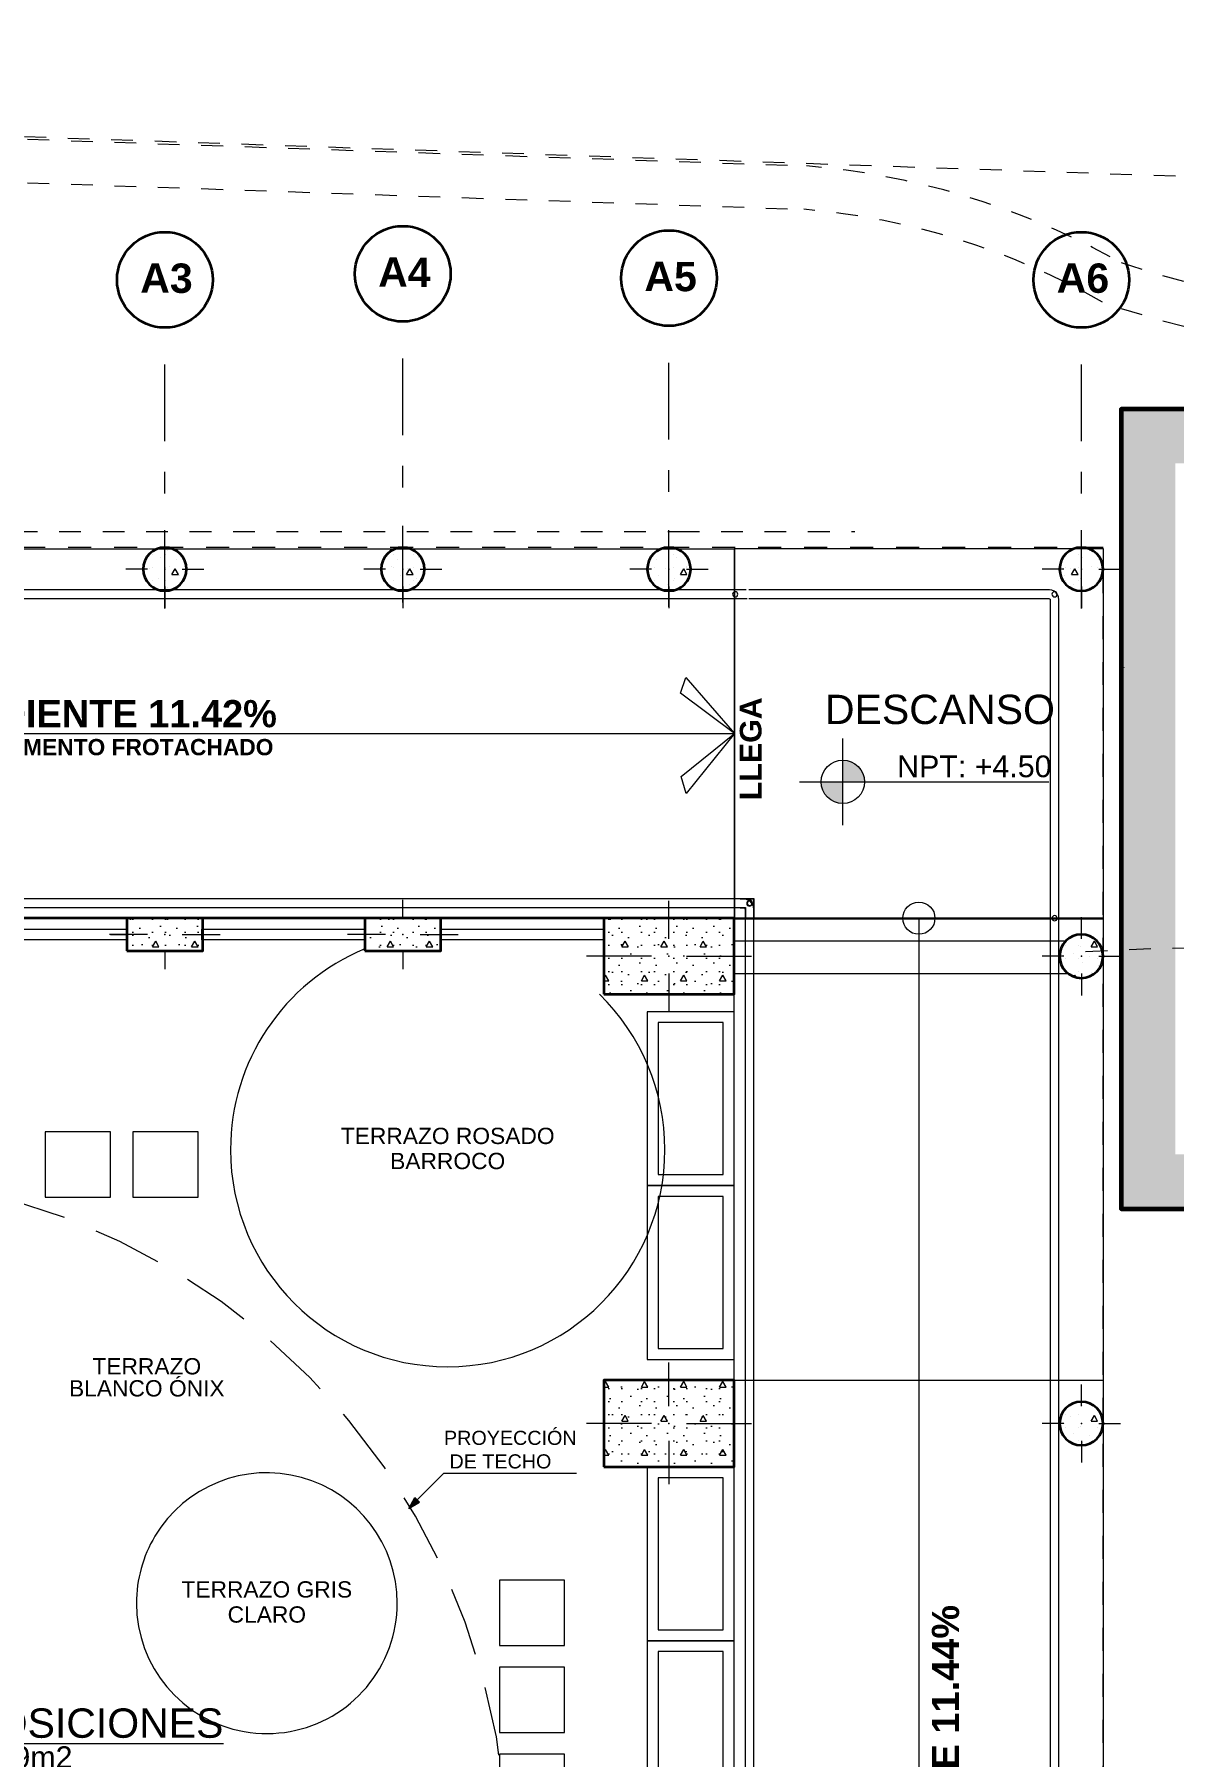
# Model space of a CAD drawing. Header units: metres. Extents: x 28 to 148, y 23 to 113.
# Drawn here: x 49.5 to 54.74, y 90.75 to 98.67 of the extents above; entities that cross this region are included whole.
import ezdxf

# ---------------------------------------------------------------- set-up
doc = ezdxf.new("R2010")
doc.units = ezdxf.units.M
doc.set_wipeout_variables(frame=1)
for name, pattern in [('Dashed', [0.211667, 0.105833, -0.105833]), ('DASHED2', [0.375, 0.25, -0.125]), ('Dot & Dashed', [0.670278, 0.352778, -0.176389, 0, -0.141111]), ('HIDDEN', [9.525, 6.35, -3.175]), ('Wipeout_Contour', [1, 0, -1])]:
    doc.linetypes.add(name, pattern=pattern)
for name, color, linetype, lineweight, true_color in [('01', 7, 'Continuous', 5, 0xcc6600), ('Annotation - Text_Pen_No__167', 7, 'Continuous', 13, 0x6a6a6a), ('Dimensioning - General_Pen_No__167', 7, 'Continuous', 13, 0x6a6a6a), ('Drawing & Figure_Pen_No__167', 7, 'Continuous', 13, 0x6a6a6a), ('Estructura – Carga_Pen_No__167', 7, 'Continuous', 13, 0x6a6a6a), ('Interior - Furniture _Pen_No__167', 7, 'Continuous', 13, 0x6a6a6a), ('Structural - Bearing_Pen_No__167', 7, 'Continuous', 13, 0x6a6a6a), ('Structural - Bearing_Pen_No__4', 7, 'Continuous', 20, 0x029e21), ('Structural - Bearing_Pen_No__87', 7, 'Continuous', 20, 0x6a6a6a)]:
    doc.layers.add(name, color=color, linetype=linetype, lineweight=lineweight, true_color=true_color)
for name, color, linetype, lineweight in [('Annotation - Label_Pen_No__1', 7, 'Continuous', 13), ('COLUMNAS 50', 32, 'Continuous', 70), ('cotas', 7, 'Continuous', 5), ('Drawing & Figure_Pen_No__11', 171, 'Continuous', 18), ('Drawing & Figure_Pen_No__122', 9, 'Continuous', 13), ('Drawing & Figure_Pen_No__7', 7, 'Continuous', 35), ('Equipamiento SR', 23, 'Continuous', 0), ('GRAFO 0 BLANCO', 7, 'Continuous', 0), ('Interior - Stair & Railing_Pen_No__122', 9, 'Continuous', 13), ('JARDINERA', 7, 'Continuous', 5), ('Muros el', 144, 'Continuous', 60), ('Proyeccciones', 1, 'DASHED2', 18), ('Structural - Bearing_Pen_No__122', 9, 'Continuous', 13), ('Structural - Bearing_Pen_No__21', 7, 'Continuous', 35)]:
    doc.layers.add(name, color=color, linetype=linetype, lineweight=lineweight)
doc.layers.add('Structural - Bearing', color=7, linetype='Continuous')
doc.styles.add('GENERATED_STYLE_1', font='arialbd.ttf')
doc.styles.add('GENERATED_STYLE_2', font='arial.ttf')
pattern_1 = [(0, (21.2387, 92.2913), (0, 0.3117692), [0.03, -0.15]), (0, (21.3287, 92.44717), (0, 0.3117692), [0.03, -0.15]), (60, (21.2387, 92.2913), (-0.27, 0.1558846), [0.03, -0.15]), (60, (21.4187, 92.2913), (-0.27, 0.1558846), [0.03, -0.15]), (120, (21.2687, 92.2913), (0.27, 0.1558846), [0.03, -0.15]), (120, (21.4487, 92.2913), (0.27, 0.1558846), [0.03, -0.15]), (0, (21.23869, 92.32129), (0, 0.06), [0, -0.06, 0, -0.09]), (45, (21.26869, 92.32129), (-0.04242641, 0.04242641), [0, -0.045, 0, -0.075])]

# ---------------------------------------------------------------- blocks, each defined once
blk = doc.blocks.new('A$C14d9fef0')
at = {"layer": 'Proyeccciones', "color": 165, "linetype": 'DASHED2', "lineweight": 9, "ltscale": 0.4, "true_color": 0x5e67af}
for points in [[(-6.4314, 4.9698), (-1.448, 4.7989, -0.104706), (-0.05, 4.3809, -0.104706)], [(-6.4314, 4.7697), (-1.4597, 4.5992, -0.109613), (-0.0854, 4.1716)], [(0, 4.3538, 0.173553), (2.671, 4.3957)], [(0, 4.1431, 0.169009), (2.736, 4.2065)]]:
    blk.add_lwpolyline(points, format="xyb", dxfattribs=at)
blk.add_lwpolyline([(0, 0), (6.9, 0), (6.9, 3.68), (0, 3.68)], close=True, dxfattribs=at)

msp = doc.modelspace()

# ---------------------------------------------------------------- hatches: boundary and pattern name
at = {"layer": 'Annotation - Label_Pen_No__1', "linetype": 'Continuous', "lineweight": 13}
msp.add_hatch(color=7, dxfattribs=at).paths.add_polyline_path([(51.218, 91.8892), (51.2682, 91.9181), (51.247, 91.9394)])
at = {"layer": 'Dimensioning - General_Pen_No__167', "linetype": 'Continuous', "lineweight": 13, "true_color": 0x6a6a6a}
for points in [[(53.216, 95.2334), (53.316, 95.2334), (53.3084, 95.2717), (53.2867, 95.3041), (53.2543, 95.3258), (53.216, 95.3334)], [(53.216, 95.2334), (53.116, 95.2334), (53.1236, 95.1951), (53.1453, 95.1627), (53.1777, 95.141), (53.216, 95.1334)]]:
    msp.add_hatch(color=251, dxfattribs=at).paths.add_polyline_path(points)
at = {"layer": 'GRAFO 0 BLANCO'}
h = msp.add_hatch(dxfattribs=at)
h.set_pattern_fill('AR-CONC', color=251, scale=0.03)
h.set_pattern_definition([(50, (-189.03864, 132.16015), (0.21517805, -0.01882564), [0.0225, -0.2475]), (355, (-189.03864, 132.16015), (-0.0416254, 0.22565764), [0.018, -0.198]), (100.451444, (-189.0207, 132.15858), (0.17355265, 0.206832), [0.01912206, -0.21034263]), (46.1842, (-189.03864, 132.22015), (0.3201724, -0.04965578), [0.03375, -0.37125]), (96.63564, (-189.01196, 132.216), (0.2803986, 0.29223558), [0.0286831, -0.31551413]), (351.18416, (-189.03864, 132.22015), (0.2803986, 0.29223558), [0.027, -0.297]), (21, (-189.00864, 132.20515), (0.17907212, -0.12078567), [0.0225, -0.2475]), (326, (-189.00864, 132.20515), (0.0729946, 0.21754501), [0.018, -0.198]), (71.451445, (-188.99372, 132.19509), (0.25206671, 0.09675935), [0.01912206, -0.21034263]), (37.5, (-189.03864, 132.16015), (0.003647957, 0.099868156), [0, -0.1956, 0, -0.201, 0, -0.19875]), (7.5, (-189.03864, 132.16015), (0.07892086, 0.118323514), [0, -0.1146, 0, -0.1911, 0, -0.07575]), (327.5, (-189.10554, 132.16015), (0.16014673, -0.006766462), [0, -0.075, 0, -0.234, 0, -0.3105]), (317.5, (-189.13554, 132.16015), (0.17495585, 0.030031495), [0, -0.0975, 0, -0.1554, 0, -0.2205])])
h.paths.add_polyline_path([(88.1954, 95.9878), (81.7911, 95.9976), (81.7911, 97.3788), (81.5478, 97.3788), (81.5478, 96.4969), (61.3964, 96.4969), (61.3965, 97.8289), (61.1465, 97.8289), (61.1465, 96.949), (54.4964, 96.949), (54.4964, 93.269), (61.3964, 93.2744), (61.1464, 93.519), (54.7464, 93.519), (54.7464, 96.699), (61.1464, 96.699), (61.1464, 96.0969), (61.1464, 93.519), (61.3964, 93.2744), (61.3964, 96.0959), (81.5454, 96.0949), (81.5478, 95.8478), (81.5477, 95.8477), (81.5468, 94.5977), (81.7968, 94.5977), (81.7976, 95.7473), (88.1954, 95.7378)])
h.paths.add_polyline_path([(81.7966, 94.5977), (81.5466, 94.5977), (81.5456, 93.5245), (81.7956, 93.5245)], flags=17)
h.paths.add_polyline_path([(82.8978, 93.5245), (81.8978, 93.5245), (81.8978, 93.2745), (82.8978, 93.2745)], flags=17)
h.paths.add_polyline_path([(84.8734, 93.5245), (83.1478, 93.5245), (83.1478, 93.2745), (84.8734, 93.2745)], flags=17)
h.paths.add_polyline_path([(88.4454, 94.5977), (88.1954, 94.5977), (88.1954, 93.5245), (85.1234, 93.5245), (85.1234, 93.3484), (88.4454, 93.3484)])
h.paths.add_polyline_path([(88.4454, 95.7374), (88.1954, 95.7374), (88.1954, 94.8477), (88.4454, 94.8477)])
h.paths.add_polyline_path([(88.4454, 93.3484), (85.1234, 93.3484), (85.1234, 93.2745), (88.4454, 93.2745)])

# ---------------------------------------------------------------- linework, layer by layer
at = {"layer": 'Annotation - Label_Pen_No__1', "color": 7, "linetype": 'Continuous', "lineweight": 13}
for p, q in [((51.2576, 91.9288), (51.3805, 92.0517)), ((51.3805, 92.0517), (51.9896, 92.0517)), ((51.218, 91.8892), (51.247, 91.9394)), ((51.247, 91.9394), (51.2682, 91.9181)), ((51.218, 91.8892), (51.2682, 91.9181))]:
    msp.add_line(p, q, dxfattribs=at)
at = {"layer": 'COLUMNAS 50', "linetype": 'Continuous'}
msp.add_line((54.5001, 95.7594), (54.5001, 95.7589), dxfattribs=at)
at = {"layer": 'cotas', "color": 251, "linetype": 'Continuous', "lineweight": 13, "true_color": 0x6a6a6a}
for points in [[(49.921, 94.5558), (50.271, 94.5558)], [(51.016, 94.5558), (51.366, 94.5558)]]:
    msp.add_lwpolyline(points, dxfattribs=at)
at = {"layer": 'Dimensioning - General_Pen_No__167', "color": 251, "linetype": 'Continuous', "lineweight": 13, "true_color": 0x6a6a6a}
for p, q in [((53.216, 95.0334), (53.216, 95.4334)), ((53.016, 95.2334), (54.1645, 95.2334))]:
    msp.add_line(p, q, dxfattribs=at)
msp.add_circle((53.216, 95.2334), 0.1, dxfattribs=at)
at = {"layer": 'Drawing & Figure_Pen_No__11', "color": 171, "linetype": 'Continuous', "lineweight": 18}
msp.add_lwpolyline([(52.116, 94.2558), (52.716, 94.2558), (52.716, 94.6058), (52.116, 94.6058)], close=True, dxfattribs=at)
at = {"layer": 'Drawing & Figure_Pen_No__122', "color": 9, "linetype": 'Dot & Dashed', "lineweight": 13}
for p, q in [((50.096, 96.0305), (50.096, 97.2837)), ((51.191, 96.0582), (51.191, 97.3114)), ((52.416, 96.0382), (52.416, 97.2914)), ((54.3136, 96.0305), (54.3136, 97.2837))]:
    msp.add_line(p, q, dxfattribs=at)
at = {"layer": 'Drawing & Figure_Pen_No__122', "color": 9, "linetype": 'Continuous', "lineweight": 13}
msp.add_circle((53.566, 94.6058), 0.0739, dxfattribs=at)
at = {"layer": 'Drawing & Figure_Pen_No__167', "color": 251, "linetype": 'Continuous', "lineweight": 13, "true_color": 0x6a6a6a}
for p, q in [((54.416, 94.6058), (52.716, 94.6058)), ((53.566, 94.6058), (53.566, 88.4808)), ((54.416, 88.4808), (54.416, 94.6058)), ((52.716, 92.4808), (54.416, 92.4808))]:
    msp.add_line(p, q, dxfattribs=at)
at = {"layer": 'Drawing & Figure_Pen_No__7', "color": 7, "linetype": 'Continuous', "lineweight": 35}
for centre in [(50.096, 97.5437), (51.191, 97.5714), (52.416, 97.5514), (54.3136, 97.5437)]:
    msp.add_circle(centre, 0.22, dxfattribs=at)
at = {"layer": 'Equipamiento SR'}
for points in [[(52.316, 93.3758), (52.716, 93.3758), (52.716, 94.1758), (52.316, 94.1758)], [(52.366, 93.4258), (52.666, 93.4258), (52.666, 94.1258), (52.366, 94.1258)], [(52.316, 92.5758), (52.716, 92.5758), (52.716, 93.3758), (52.316, 93.3758)], [(52.366, 92.6258), (52.666, 92.6258), (52.666, 93.3258), (52.366, 93.3258)], [(52.366, 91.3308), (52.666, 91.3308), (52.666, 92.0308), (52.366, 92.0308)], [(52.316, 90.4808), (52.716, 90.4808), (52.716, 91.2808), (52.316, 91.2808)], [(52.366, 90.5308), (52.666, 90.5308), (52.666, 91.2308), (52.366, 91.2308)]]:
    msp.add_lwpolyline(points, close=True, dxfattribs=at)
at = {"layer": 'Estructura – Carga_Pen_No__167', "color": 251, "linetype": 'Continuous', "lineweight": 13, "true_color": 0x6a6a6a}
for points in [[(49.5458, 93.6225), (49.5458, 93.3225), (49.8458, 93.3225), (49.8458, 93.6225)], [(49.8458, 93.6225), (49.5458, 93.6225), (49.5458, 93.3225), (49.8458, 93.3225)], [(49.9491, 93.3225), (50.2491, 93.3225), (50.2491, 93.6225), (49.9491, 93.6225)], [(50.2491, 93.6225), (49.9491, 93.6225), (49.9491, 93.3225), (50.2491, 93.3225)], [(51.9356, 91.2591), (51.9356, 91.5591), (51.6356, 91.5591), (51.6356, 91.2591)], [(51.6356, 91.5591), (51.6356, 91.2591), (51.9356, 91.2591), (51.9356, 91.5591)], [(51.9356, 90.8591), (51.9356, 91.1591), (51.6356, 91.1591), (51.6356, 90.8591)], [(51.9356, 91.1591), (51.6356, 91.1591), (51.6356, 90.8591), (51.9356, 90.8591)], [(51.6356, 90.7591), (51.6356, 90.4591), (51.9356, 90.4591), (51.9356, 90.7591)], [(51.6356, 90.7591), (51.6356, 90.4591), (51.9356, 90.4591), (51.9356, 90.7591)]]:
    msp.add_lwpolyline(points, close=True, dxfattribs=at)
msp.add_lwpolyline([(49.9652, 91.4539, 0.839552), (51.1293, 91.2493, 0.087221), (51.1652, 91.4539, 0.761188), (50.0503, 91.762, 0.135597)], format="xyb", close=True, dxfattribs=at)
at = {"layer": 'Interior - Furniture _Pen_No__167', "color": 251, "linetype": 'Continuous', "lineweight": 13, "true_color": 0x6a6a6a}
for p, q in [((48.4332, 96.3058), (52.7181, 96.3058)), ((52.7181, 96.3058), (52.7181, 94.6058)), ((48.4332, 95.4558), (52.7181, 95.4558))]:
    msp.add_line(p, q, dxfattribs=at)
at = {"layer": 'Interior - Stair & Railing_Pen_No__122', "color": 9, "linetype": 'Continuous', "lineweight": 13}
for p, q in [((52.7084, 96.1165), (48.5806, 96.1165)), ((52.7084, 96.1165), (48.5806, 96.1165)), ((52.7084, 96.1165), (48.5806, 96.1165)), ((52.7057, 96.1165), (48.5806, 96.1165)), ((48.5806, 96.0765), (52.7084, 96.0765)), ((48.5806, 96.0765), (52.7084, 96.0765)), ((48.5806, 96.0765), (52.7084, 96.0765)), ((48.5806, 96.0765), (52.7057, 96.0765)), ((52.7681, 96.1165), (48.5808, 96.1165)), ((52.7681, 96.1165), (48.5808, 96.1165)), ((52.7681, 96.1165), (48.5808, 96.1165)), ((48.5808, 96.0765), (52.7751, 96.0765)), ((48.5808, 96.0765), (52.7751, 96.0765)), ((48.5808, 96.0765), (52.7751, 96.0765)), ((48.5808, 96.0765), (52.746, 96.0765)), ((52.7188, 96.1165), (52.7057, 96.1165)), ((52.7057, 96.0765), (52.7188, 96.0765)), ((52.7209, 96.1165), (52.7084, 96.1165)), ((52.7209, 96.1165), (52.7084, 96.1165)), ((52.7209, 96.1165), (52.7084, 96.1165)), ((52.7084, 96.0765), (52.7209, 96.0765)), ((52.7084, 96.0765), (52.7209, 96.0765)), ((52.7084, 96.0765), (52.7209, 96.0765)), ((52.723, 96.1165), (52.7188, 96.1165)), ((52.7188, 96.0765), (52.723, 96.0765)), ((52.7459, 96.1165), (52.7209, 96.1165)), ((52.7459, 96.1165), (52.7209, 96.1165)), ((52.7459, 96.1165), (52.7209, 96.1165)), ((52.7209, 96.0765), (52.7459, 96.0765)), ((52.7209, 96.0765), (52.7459, 96.0765)), ((52.7209, 96.0765), (52.7459, 96.0765)), ((52.7448, 96.1165), (52.723, 96.1165)), ((52.723, 96.0765), (52.7448, 96.0765)), ((52.7709, 96.1165), (52.7448, 96.1165)), ((52.7448, 96.0765), (52.7709, 96.0765)), ((52.7709, 96.1165), (52.7459, 96.1165)), ((52.7709, 96.1165), (52.7459, 96.1165)), ((52.7709, 96.1165), (52.7459, 96.1165)), ((52.7459, 96.0765), (52.7709, 96.0765)), ((52.7459, 96.0765), (52.7709, 96.0765)), ((52.7459, 96.0765), (52.7709, 96.0765)), ((52.7613, 96.1165), (52.746, 96.1165)), ((52.746, 96.0765), (52.7626, 96.0765)), ((54.1494, 96.1165), (52.7834, 96.1165)), ((54.1494, 96.1165), (52.7834, 96.1165)), ((54.1494, 96.1165), (52.7834, 96.1165)), ((52.7834, 96.0765), (54.1494, 96.0765)), ((52.7834, 96.0765), (54.1494, 96.0765)), ((52.7834, 96.0765), (54.1494, 96.0765)), ((54.1494, 96.1165), (52.7839, 96.1165)), ((52.7839, 96.0765), (54.1494, 96.0765)), ((54.1655, 96.1165), (54.1494, 96.1165)), ((54.1655, 96.1165), (54.1494, 96.1165)), ((54.1655, 96.1165), (54.1494, 96.1165)), ((54.1655, 96.1165), (54.1494, 96.1165)), ((54.1494, 96.0765), (54.1641, 96.0765)), ((54.1494, 96.0765), (54.1641, 96.0765)), ((54.1494, 96.0765), (54.1641, 96.0765)), ((54.1494, 96.0765), (54.1641, 96.0765)), ((54.1641, 96.0765), (54.1667, 96.0761)), ((54.1641, 96.0765), (54.1667, 96.0761)), ((54.1641, 96.0765), (54.1667, 96.0761)), ((54.1641, 96.0765), (54.1667, 96.0761)), ((54.1668, 96.1165), (54.1655, 96.1165)), ((54.1668, 96.1165), (54.1655, 96.1165)), ((54.1668, 96.1165), (54.1655, 96.1165)), ((54.1668, 96.1165), (54.1655, 96.1165)), ((54.1667, 96.0761), (54.1679, 96.0757)), ((54.1667, 96.0761), (54.1679, 96.0757)), ((54.1667, 96.0761), (54.1679, 96.0757)), ((54.1667, 96.0761), (54.1679, 96.0757)), ((54.1771, 96.1151), (54.1668, 96.1165)), ((54.1771, 96.1151), (54.1668, 96.1165)), ((54.1771, 96.1151), (54.1668, 96.1165)), ((54.1771, 96.1151), (54.1668, 96.1165)), ((54.1679, 96.0757), (54.1689, 96.0749)), ((54.1679, 96.0757), (54.1689, 96.0749)), ((54.1679, 96.0757), (54.1689, 96.0749)), ((54.1679, 96.0757), (54.1689, 96.0749)), ((54.1689, 96.0749), (54.1696, 96.0739)), ((54.1689, 96.0749), (54.1696, 96.0739)), ((54.1689, 96.0749), (54.1696, 96.0739)), ((54.1689, 96.0749), (54.1696, 96.0739)), ((54.1696, 96.0739), (54.1701, 96.0727)), ((54.1696, 96.0739), (54.1701, 96.0727)), ((54.1696, 96.0739), (54.1701, 96.0727)), ((54.1696, 96.0739), (54.1701, 96.0727)), ((54.1701, 96.0727), (54.1704, 96.0706)), ((54.1701, 96.0727), (54.1704, 96.0706)), ((54.1701, 96.0727), (54.1704, 96.0706)), ((54.1701, 96.0727), (54.1704, 96.0706)), ((54.1704, 96.0706), (54.1705, 96.0702)), ((54.1704, 96.0706), (54.1705, 96.0702)), ((54.1704, 96.0706), (54.1705, 96.0702)), ((54.1704, 96.0706), (54.1705, 96.0702)), ((54.1705, 96.0702), (54.1705, 96.0465)), ((54.1705, 96.0702), (54.1705, 96.0465)), ((54.1705, 96.0702), (54.1705, 96.0465)), ((54.1705, 96.0702), (54.1705, 96.0465)), ((54.188, 96.1106), (54.1771, 96.1151)), ((54.188, 96.1106), (54.1771, 96.1151)), ((54.188, 96.1106), (54.1771, 96.1151)), ((54.188, 96.1106), (54.1771, 96.1151)), ((54.1974, 96.1034), (54.188, 96.1106)), ((54.1974, 96.1034), (54.188, 96.1106)), ((54.1974, 96.1034), (54.188, 96.1106)), ((54.1974, 96.1034), (54.188, 96.1106)), ((54.2046, 96.0941), (54.1974, 96.1034)), ((54.2046, 96.0941), (54.1974, 96.1034)), ((54.2046, 96.0941), (54.1974, 96.1034)), ((54.2046, 96.0941), (54.1974, 96.1034)), ((54.2079, 96.0861), (54.2046, 96.0941)), ((54.2079, 96.0861), (54.2046, 96.0941)), ((54.2079, 96.0861), (54.2046, 96.0941)), ((54.2079, 96.0861), (54.2046, 96.0941)), ((54.2091, 96.0832), (54.2079, 96.0861)), ((54.2091, 96.0832), (54.2079, 96.0861)), ((54.2091, 96.0832), (54.2079, 96.0861)), ((54.2091, 96.0832), (54.2079, 96.0861)), ((54.2105, 96.0728), (54.2091, 96.0832)), ((54.2105, 96.0728), (54.2091, 96.0832)), ((54.2105, 96.0728), (54.2091, 96.0832)), ((54.2105, 96.0728), (54.2091, 96.0832)), ((54.2105, 96.0465), (54.2105, 96.0728)), ((54.2105, 96.0465), (54.2105, 96.0728)), ((54.2105, 96.0465), (54.2105, 96.0728)), ((54.2105, 96.0465), (54.2105, 96.0728)), ((54.1705, 96.0465), (54.1705, 96.0304)), ((54.1705, 96.0465), (54.1705, 96.0304)), ((54.1705, 96.0465), (54.1705, 96.0304)), ((54.1705, 96.0465), (54.1705, 96.0304)), ((54.1705, 96.0304), (54.1705, 94.6201)), ((54.1705, 96.0304), (54.1705, 94.6201)), ((54.1705, 96.0304), (54.1705, 94.6201)), ((54.1705, 96.0304), (54.1705, 94.6201)), ((54.2105, 96.0304), (54.2105, 96.0465)), ((54.2105, 96.0304), (54.2105, 96.0465)), ((54.2105, 96.0304), (54.2105, 96.0465)), ((54.2105, 96.0304), (54.2105, 96.0465)), ((54.2105, 94.6201), (54.2105, 96.0304)), ((54.2105, 94.6201), (54.2105, 96.0304)), ((54.2105, 94.6201), (54.2105, 96.0304)), ((54.2105, 94.6201), (54.2105, 96.0304)), ((52.7725, 94.6936), (48.5806, 94.6964)), ((52.7725, 94.6936), (48.5806, 94.6964)), ((52.7725, 94.6936), (48.5806, 94.6964)), ((52.7429, 94.6937), (48.5806, 94.6964)), ((48.5806, 94.6564), (52.766, 94.6536)), ((48.5806, 94.6564), (52.766, 94.6536)), ((48.5806, 94.6564), (52.766, 94.6536)), ((48.5806, 94.6564), (52.7429, 94.6537)), ((52.7747, 94.6958), (48.5835, 94.6958)), ((52.7747, 94.6958), (48.5835, 94.6958)), ((52.7747, 94.6958), (48.5835, 94.6958)), ((52.7452, 94.6958), (48.5835, 94.6958)), ((48.5835, 94.6558), (52.7681, 94.6558)), ((48.5835, 94.6558), (52.7681, 94.6558)), ((48.5835, 94.6558), (52.7681, 94.6558)), ((48.5835, 94.6558), (52.7452, 94.6558)), ((52.7601, 94.6936), (52.7429, 94.6937)), ((52.7429, 94.6537), (52.7588, 94.6536)), ((52.7623, 94.6958), (52.7452, 94.6958)), ((52.7452, 94.6558), (52.761, 94.6558)), ((52.7588, 94.6536), (52.7616, 94.6533)), ((52.7614, 94.6936), (52.7601, 94.6936)), ((52.761, 94.6558), (52.7638, 94.6554)), ((52.772, 94.6922), (52.7614, 94.6936)), ((52.7616, 94.6533), (52.763, 94.6527)), ((52.7636, 94.6958), (52.7623, 94.6958)), ((52.763, 94.6527), (52.7642, 94.6518)), ((52.7742, 94.6944), (52.7636, 94.6958)), ((52.7638, 94.6554), (52.7651, 94.6548)), ((52.7642, 94.6518), (52.7647, 94.6511)), ((52.7647, 94.6511), (52.7651, 94.6506)), ((52.7651, 94.6548), (52.7663, 94.6539)), ((52.7651, 94.6506), (52.7657, 94.6493)), ((52.7657, 94.6493), (52.766, 94.6467)), ((52.766, 94.6536), (52.766, 94.6466)), ((52.766, 94.6536), (52.766, 94.6466)), ((52.766, 94.6536), (52.766, 94.6466)), ((52.766, 94.6467), (52.766, 94.6276)), ((52.766, 94.6466), (52.766, 94.6276)), ((52.766, 94.6466), (52.766, 94.6276)), ((52.766, 94.6466), (52.766, 94.6276)), ((52.766, 94.6276), (52.766, 94.6196)), ((52.766, 94.6276), (52.766, 94.6196)), ((52.766, 94.6276), (52.766, 94.6196)), ((52.766, 94.6276), (52.766, 94.6196)), ((52.7663, 94.6539), (52.7667, 94.6534)), ((52.7667, 94.6534), (52.7672, 94.6528)), ((52.7672, 94.6528), (52.7678, 94.6515)), ((52.7678, 94.6515), (52.7681, 94.6489)), ((52.7681, 94.6558), (52.7681, 94.6489)), ((52.7681, 94.6558), (52.7681, 94.6489)), ((52.7681, 94.6558), (52.7681, 94.6489)), ((52.7681, 94.6489), (52.7681, 94.6294)), ((52.7681, 94.6489), (52.7681, 94.6294)), ((52.7681, 94.6489), (52.7681, 94.6294)), ((52.7681, 94.6489), (52.7681, 94.6294)), ((52.7681, 94.6294), (52.7681, 94.6221)), ((52.7681, 94.6294), (52.7681, 94.6221)), ((52.7681, 94.6294), (52.7681, 94.6221)), ((52.7681, 94.6294), (52.7681, 94.6221)), ((52.783, 94.6877), (52.772, 94.6922)), ((52.786, 94.6936), (52.7725, 94.6936)), ((52.786, 94.6936), (52.7725, 94.6936)), ((52.786, 94.6936), (52.7725, 94.6936)), ((52.7852, 94.6898), (52.7742, 94.6944)), ((52.7881, 94.6958), (52.7747, 94.6958)), ((52.7881, 94.6958), (52.7747, 94.6958)), ((52.7881, 94.6958), (52.7747, 94.6958)), ((52.7926, 94.6805), (52.783, 94.6877)), ((52.7947, 94.6826), (52.7852, 94.6898)), ((52.806, 94.6936), (52.786, 94.6936)), ((52.806, 94.6936), (52.786, 94.6936)), ((52.806, 94.6936), (52.786, 94.6936)), ((52.8081, 94.6958), (52.7881, 94.6958)), ((52.8081, 94.6958), (52.7881, 94.6958)), ((52.8081, 94.6958), (52.7881, 94.6958)), ((52.7999, 94.671), (52.7926, 94.6805)), ((52.802, 94.6732), (52.7947, 94.6826)), ((52.8046, 94.66), (52.7999, 94.671)), ((52.8067, 94.6621), (52.802, 94.6732)), ((52.805, 94.6566), (52.8046, 94.66)), ((52.806, 94.6494), (52.805, 94.6566)), ((52.806, 94.6466), (52.806, 94.6936)), ((52.806, 94.6466), (52.806, 94.6936)), ((52.806, 94.6466), (52.806, 94.6936)), ((52.806, 94.6276), (52.806, 94.6494)), ((52.806, 94.6276), (52.806, 94.6466)), ((52.806, 94.6276), (52.806, 94.6466)), ((52.806, 94.6276), (52.806, 94.6466)), ((52.806, 94.6196), (52.806, 94.6276)), ((52.806, 94.6196), (52.806, 94.6276)), ((52.806, 94.6196), (52.806, 94.6276)), ((52.806, 94.6196), (52.806, 94.6276)), ((52.8071, 94.6589), (52.8067, 94.6621)), ((52.8081, 94.6516), (52.8071, 94.6589)), ((52.8081, 94.6489), (52.8081, 94.6958)), ((52.8081, 94.6489), (52.8081, 94.6958)), ((52.8081, 94.6489), (52.8081, 94.6958)), ((52.8081, 94.6294), (52.8081, 94.6516)), ((52.8081, 94.6294), (52.8081, 94.6489)), ((52.8081, 94.6294), (52.8081, 94.6489)), ((52.8081, 94.6294), (52.8081, 94.6489)), ((52.8081, 94.6221), (52.8081, 94.6294)), ((52.8081, 94.6221), (52.8081, 94.6294)), ((52.8081, 94.6221), (52.8081, 94.6294)), ((52.8081, 94.6221), (52.8081, 94.6294)), ((52.766, 94.6196), (52.766, 94.6061)), ((52.766, 94.6196), (52.766, 94.6061)), ((52.766, 94.6196), (52.766, 94.6061)), ((52.766, 94.6196), (52.766, 94.6024)), ((52.766, 94.6061), (52.766, 88.4808)), ((52.766, 94.6061), (52.766, 88.4808)), ((52.766, 94.6061), (52.766, 88.4808)), ((52.766, 94.6024), (52.766, 88.4808)), ((52.7681, 94.6221), (52.7681, 94.6087)), ((52.7681, 94.6221), (52.7681, 94.6087)), ((52.7681, 94.6221), (52.7681, 94.6087)), ((52.7681, 94.6221), (52.7681, 94.6051)), ((52.806, 94.6061), (52.806, 94.6196)), ((52.806, 94.6061), (52.806, 94.6196)), ((52.806, 94.6061), (52.806, 94.6196)), ((52.806, 94.6024), (52.806, 94.6196)), ((52.806, 88.4808), (52.806, 94.6061)), ((52.806, 88.4808), (52.806, 94.6061)), ((52.806, 88.4808), (52.806, 94.6061)), ((52.806, 88.4808), (52.806, 94.6024)), ((52.8081, 94.6087), (52.8081, 94.6221)), ((52.8081, 94.6087), (52.8081, 94.6221)), ((52.8081, 94.6087), (52.8081, 94.6221)), ((52.8081, 94.605), (52.8081, 94.6221)), ((54.1705, 94.6201), (54.1705, 94.6072)), ((54.1705, 94.6201), (54.1705, 94.6072)), ((54.1705, 94.6201), (54.1705, 94.6072)), ((54.1705, 94.6201), (54.1705, 94.6072)), ((54.1705, 94.6072), (54.1705, 94.6043)), ((54.1705, 94.6072), (54.1705, 94.6043)), ((54.1705, 94.6072), (54.1705, 94.6043)), ((54.1705, 94.6072), (54.1705, 94.6043)), ((54.1705, 94.6043), (54.1705, 94.5815)), ((54.1705, 94.6043), (54.1705, 94.5815)), ((54.1705, 94.6043), (54.1705, 94.5815)), ((54.1705, 94.6043), (54.1705, 94.5815)), ((54.1705, 94.5815), (54.1705, 94.5558)), ((54.1705, 94.5815), (54.1705, 94.5558)), ((54.1705, 94.5815), (54.1705, 94.5558)), ((54.1705, 94.5815), (54.1705, 94.5558)), ((54.1705, 94.5558), (54.1705, 94.5429)), ((54.1705, 94.5558), (54.1705, 94.5429)), ((54.1705, 94.5558), (54.1705, 94.5429)), ((54.1705, 94.5558), (54.1705, 94.5429)), ((54.2105, 94.6072), (54.2105, 94.6201)), ((54.2105, 94.6072), (54.2105, 94.6201)), ((54.2105, 94.6072), (54.2105, 94.6201)), ((54.2105, 94.6072), (54.2105, 94.6201)), ((54.2105, 94.6043), (54.2105, 94.6072)), ((54.2105, 94.6043), (54.2105, 94.6072)), ((54.2105, 94.6043), (54.2105, 94.6072)), ((54.2105, 94.6043), (54.2105, 94.6072)), ((54.2105, 94.5815), (54.2105, 94.6043)), ((54.2105, 94.5815), (54.2105, 94.6043)), ((54.2105, 94.5815), (54.2105, 94.6043)), ((54.2105, 94.5815), (54.2105, 94.6043)), ((54.2105, 94.5558), (54.2105, 94.5815)), ((54.2105, 94.5558), (54.2105, 94.5815)), ((54.2105, 94.5558), (54.2105, 94.5815)), ((54.2105, 94.5558), (54.2105, 94.5815)), ((54.2105, 94.5429), (54.2105, 94.5558)), ((54.2105, 94.5429), (54.2105, 94.5558)), ((54.2105, 94.5429), (54.2105, 94.5558)), ((54.2105, 94.5429), (54.2105, 94.5558)), ((54.1705, 94.5429), (54.1705, 88.4933)), ((54.1705, 94.5429), (54.1705, 88.4933)), ((54.1705, 94.5429), (54.1705, 88.4933)), ((54.1705, 94.5429), (54.1705, 88.495)), ((54.2105, 88.4933), (54.2105, 94.5429)), ((54.2105, 88.4933), (54.2105, 94.5429)), ((54.2105, 88.4933), (54.2105, 94.5429)), ((54.2105, 88.495), (54.2105, 94.5429))]:
    msp.add_line(p, q, dxfattribs=at)
for centre, start, end in [((52.7209, 96.0965), 90, 270), ((52.7209, 96.0965), 270, 90), ((54.1905, 96.0965), 90, 270), ((54.1905, 96.0965), 270, 90), ((52.786, 94.6736), 89.96274, 269.96274), ((52.7881, 94.6758), 90, 270), ((52.786, 94.6736), 269.96274, 89.96274), ((52.7881, 94.6758), 270, 90), ((54.1905, 94.6058), 0, 180), ((54.1905, 94.6058), 180, 0)]:
    msp.add_arc(centre, 0.012, start, end, dxfattribs=at)
at = {"layer": 'Muros el', "ltscale": 0.05}
msp.add_lwpolyline([(61.1465, 96.949), (54.4964, 96.949), (54.4964, 93.269), (61.3964, 93.269), (61.3964, 96.949)], dxfattribs=at)
at = {"layer": 'Proyeccciones', "linetype": 'DASHED2', "lineweight": 9, "ltscale": 0.4}
for p, q in [((54.7465, 98.0203), (35.6786, 98.673)), ((48.41, 96.3857), (52.4557, 96.3857)), ((52.4557, 96.3857), (53.2705, 96.3857))]:
    msp.add_line(p, q, dxfattribs=at)
msp.add_arc((54.9985, 82.7076), 11.763, 68.39958, 93.31566, dxfattribs=at)
at = {"layer": 'Structural - Bearing_Pen_No__122', "color": 9, "linetype": 'Continuous', "lineweight": 13}
for p, q in [((50.108, 96.2988), (50.108, 96.2988)), ((52.4097, 96.3094), (52.4097, 96.3094)), ((54.3507, 96.2988), (54.3507, 96.2988)), ((50.0232, 96.2139), (50.0232, 96.2139)), ((50.0387, 96.2813), (50.0387, 96.2813)), ((50.0387, 96.2213), (50.0387, 96.2213)), ((50.0762, 96.2669), (50.0762, 96.2669)), ((50.0987, 96.2813), (50.0987, 96.2813)), ((50.0987, 96.2213), (50.0987, 96.2213)), ((50.1186, 96.2245), (50.1186, 96.2245)), ((50.1287, 96.1884), (50.1437, 96.2144)), ((50.1587, 96.1884), (50.1437, 96.2144)), ((50.1505, 96.2563), (50.1505, 96.2563)), ((50.1887, 96.2213), (50.1887, 96.2213)), ((50.1929, 96.2139), (50.1929, 96.2139)), ((51.1369, 96.2245), (51.1369, 96.2245)), ((51.1487, 96.2813), (51.1487, 96.2813)), ((51.1487, 96.2213), (51.1487, 96.2213)), ((51.1687, 96.2563), (51.1687, 96.2563)), ((51.2087, 96.1884), (51.2237, 96.2144)), ((51.2111, 96.2139), (51.2111, 96.2139)), ((51.2387, 96.1884), (51.2237, 96.2144)), ((51.2387, 96.2813), (51.2387, 96.2813)), ((51.2387, 96.2213), (51.2387, 96.2213)), ((51.2642, 96.2669), (51.2642, 96.2669)), ((52.3248, 96.2245), (52.3248, 96.2245)), ((52.3487, 96.2813), (52.3487, 96.2813)), ((52.3487, 96.2213), (52.3487, 96.2213)), ((52.3566, 96.2563), (52.3566, 96.2563)), ((52.3991, 96.2139), (52.3991, 96.2139)), ((52.4387, 96.2813), (52.4387, 96.2813)), ((52.4387, 96.2213), (52.4387, 96.2213)), ((52.4521, 96.2669), (52.4521, 96.2669)), ((52.4687, 96.1884), (52.4837, 96.2144)), ((52.4987, 96.1884), (52.4837, 96.2144)), ((52.4945, 96.2245), (52.4945, 96.2245)), ((52.4987, 96.2213), (52.4987, 96.2213)), ((54.2387, 96.2213), (54.2387, 96.2213)), ((54.2658, 96.2139), (54.2658, 96.2139)), ((54.2687, 96.1884), (54.2837, 96.2144)), ((54.2987, 96.1884), (54.2837, 96.2144)), ((54.2987, 96.2813), (54.2987, 96.2813)), ((54.2987, 96.2213), (54.2987, 96.2213)), ((54.3189, 96.2669), (54.3189, 96.2669)), ((54.3613, 96.2245), (54.3613, 96.2245)), ((54.3887, 96.2213), (54.3887, 96.2213)), ((54.3931, 96.2563), (54.3931, 96.2563)), ((50.0338, 96.1397), (50.0338, 96.1397)), ((50.0387, 96.1613), (50.0387, 96.1613)), ((50.0656, 96.1715), (50.0656, 96.1715)), ((50.0987, 96.1613), (50.0987, 96.1613)), ((50.1287, 96.1884), (50.1587, 96.1884)), ((50.1611, 96.1821), (50.1611, 96.1821)), ((51.1487, 96.1613), (51.1487, 96.1613)), ((51.1793, 96.1821), (51.1793, 96.1821)), ((51.2087, 96.1884), (51.2387, 96.1884)), ((51.2217, 96.1397), (51.2217, 96.1397)), ((51.2387, 96.1613), (51.2387, 96.1613)), ((51.2536, 96.1715), (51.2536, 96.1715)), ((52.3487, 96.1613), (52.3487, 96.1613)), ((52.3672, 96.1821), (52.3672, 96.1821)), ((52.4097, 96.1397), (52.4097, 96.1397)), ((52.4387, 96.1613), (52.4387, 96.1613)), ((52.4415, 96.1715), (52.4415, 96.1715)), ((52.4687, 96.1884), (52.4987, 96.1884)), ((52.4987, 96.1613), (52.4987, 96.1613)), ((54.234, 96.1821), (54.234, 96.1821)), ((54.2387, 96.1613), (54.2387, 96.1613)), ((54.2687, 96.1884), (54.2987, 96.1884)), ((54.2764, 96.1397), (54.2764, 96.1397)), ((54.2987, 96.1613), (54.2987, 96.1613)), ((54.3083, 96.1715), (54.3083, 96.1715)), ((54.3887, 96.1613), (54.3887, 96.1613)), ((54.4037, 96.1821), (54.4037, 96.1821)), ((50.108, 96.1291), (50.108, 96.1291)), ((54.3507, 96.1291), (54.3507, 96.1291)), ((54.234, 94.485), (54.234, 94.485)), ((54.2387, 94.4813), (54.2387, 94.4813)), ((54.2658, 94.5169), (54.2658, 94.5169)), ((54.2987, 94.4813), (54.2987, 94.4813)), ((54.3083, 94.4744), (54.3083, 94.4744)), ((54.3587, 94.4737), (54.3737, 94.4997)), ((54.3587, 94.4737), (54.3887, 94.4737)), ((54.3887, 94.4737), (54.3737, 94.4997)), ((54.3887, 94.4813), (54.3887, 94.4813)), ((54.2234, 94.3896), (54.2234, 94.3896)), ((54.2387, 94.4213), (54.2387, 94.4213)), ((54.2764, 94.4426), (54.2764, 94.4426)), ((54.2987, 94.4213), (54.2987, 94.4213)), ((54.3189, 94.4002), (54.3189, 94.4002)), ((54.3507, 94.432), (54.3507, 94.432)), ((54.3887, 94.4213), (54.3887, 94.4213)), ((54.3931, 94.3896), (54.3931, 94.3896)), ((54.2658, 94.3471), (54.2658, 94.3471)), ((54.2796, 94.3367), (54.2837, 94.3438)), ((54.2895, 94.3337), (54.2837, 94.3438)), ((54.2987, 94.3613), (54.2987, 94.3613)), ((54.3613, 94.3578), (54.3613, 94.3578)), ((54.3189, 92.3637), (54.3189, 92.3637)), ((54.234, 92.2789), (54.234, 92.2789)), ((54.2387, 92.3213), (54.2387, 92.3213)), ((54.2387, 92.2613), (54.2387, 92.2613)), ((54.2658, 92.3107), (54.2658, 92.3107)), ((54.2987, 92.3213), (54.2987, 92.3213)), ((54.2987, 92.2613), (54.2987, 92.2613)), ((54.3083, 92.2683), (54.3083, 92.2683)), ((54.3587, 92.2913), (54.3737, 92.3173)), ((54.3587, 92.2913), (54.3887, 92.2913)), ((54.3887, 92.2913), (54.3737, 92.3173)), ((54.3887, 92.2613), (54.3887, 92.2613)), ((54.4037, 92.2789), (54.4037, 92.2789)), ((54.2764, 92.2364), (54.2764, 92.2364)), ((54.2987, 92.2013), (54.2987, 92.2013)), ((54.3189, 92.194), (54.3189, 92.194)), ((54.3507, 92.2258), (54.3507, 92.2258))]:
    msp.add_line(p, q, dxfattribs=at)
at = {"layer": 'Structural - Bearing_Pen_No__167', "color": 251, "linetype": 'Continuous', "lineweight": 13, "true_color": 0x6a6a6a}
for p, q in [((50.096, 96.2923), (50.096, 96.3923)), ((51.191, 96.2923), (51.191, 96.3923)), ((52.416, 96.2923), (52.416, 96.3923)), ((54.3136, 96.2923), (54.3136, 96.3923)), ((54.416, 96.3058), (52.716, 96.3058)), ((52.716, 96.3058), (52.716, 94.6037)), ((54.416, 94.6037), (54.416, 96.3058)), ((50.016, 96.2123), (49.916, 96.2123)), ((50.176, 96.2123), (50.276, 96.2123)), ((51.111, 96.2123), (51.011, 96.2123)), ((51.271, 96.2123), (51.371, 96.2123)), ((52.336, 96.2123), (52.236, 96.2123)), ((52.496, 96.2123), (52.596, 96.2123)), ((54.2336, 96.2123), (54.1336, 96.2123)), ((54.3936, 96.2123), (54.4936, 96.2123)), ((50.096, 96.1323), (50.096, 96.0323)), ((51.191, 96.1323), (51.191, 96.0323)), ((52.416, 96.1323), (52.416, 96.0323)), ((54.3136, 96.1323), (54.3136, 96.0323)), ((52.716, 94.6037), (54.416, 94.6037)), ((54.3136, 94.5108), (54.3136, 94.6108)), ((54.2336, 94.4308), (54.1336, 94.4308)), ((54.3936, 94.4308), (54.4936, 94.4308)), ((54.3136, 94.3508), (54.3136, 94.2508)), ((54.3136, 92.3608), (54.3136, 92.4608)), ((54.2336, 92.2808), (54.1336, 92.2808)), ((54.3936, 92.2808), (54.4936, 92.2808)), ((54.3136, 92.2008), (54.3136, 92.1008))]:
    msp.add_line(p, q, dxfattribs=at)
msp.add_lwpolyline([(52.7181, 95.4558), (52.4954, 95.1798), (52.4726, 95.2581), (52.7181, 95.4558), (52.4694, 95.642), (52.4938, 95.7141)], close=True, dxfattribs=at)
for p in [(50.096, 96.2123), (51.191, 96.2123), (52.416, 96.2123), (54.3136, 96.2123), (54.3136, 94.4308), (54.3136, 92.2808)]:
    msp.add_point(p, dxfattribs=at)
at = {"layer": 'Structural - Bearing_Pen_No__21', "color": 7, "linetype": 'Continuous', "lineweight": 35}
for q in [(48.871, 94.6058), (52.716, 94.6058)]:
    msp.add_line((52.366, 94.6058), q, dxfattribs=at)
for centre, start, end in [((50.096, 96.2123), 90, 180), ((50.096, 96.2123), 360, 90), ((51.191, 96.2123), 90, 180), ((51.191, 96.2123), 360, 90), ((52.416, 96.2123), 90, 180), ((52.416, 96.2123), 360, 90), ((54.3136, 96.2123), 90, 180), ((54.3136, 96.2123), 0, 90), ((50.096, 96.2123), 180, 270), ((50.096, 96.2123), 270, 0), ((51.191, 96.2123), 180, 270), ((51.191, 96.2123), 270, 0), ((52.416, 96.2123), 180, 270), ((52.416, 96.2123), 270, 0), ((54.3136, 96.2123), 180, 270), ((54.3136, 96.2123), 270, 0), ((54.3136, 94.4308), 90, 180), ((54.3136, 94.4308), 0, 90), ((54.3136, 94.4308), 180, 270), ((54.3136, 94.4308), 270, 0), ((54.3136, 92.2808), 90, 180), ((54.3136, 92.2808), 0, 90), ((54.3136, 92.2808), 180, 270), ((54.3136, 92.2808), 270, 0)]:
    msp.add_arc(centre, 0.1, start, end, dxfattribs=at)
at = {"layer": 'Structural - Bearing_Pen_No__4', "color": 104, "linetype": 'Dashed', "lineweight": 20, "true_color": 0x029e21}
for p, q in [((54.4136, 96.3123), (48.4655, 96.3123)), ((54.4136, 84.2492), (54.4136, 96.3123))]:
    msp.add_line(p, q, dxfattribs=at)
at = {"layer": 'Structural - Bearing_Pen_No__4', "color": 104, "linetype": 'HIDDEN', "lineweight": 20, "ltscale": 0.05, "true_color": 0x029e21}
msp.add_lwpolyline([(45.5819, 89.1475, 0.831061), (51.671, 90.2808, 0.831228), (45.5815, 91.4128)], format="xyb", dxfattribs=at)
at = {"layer": 'Structural - Bearing_Pen_No__87', "color": 251, "linetype": 'Continuous', "lineweight": 20, "true_color": 0x6a6a6a}
for p, q in [((54.2439, 94.5008), (52.716, 94.5008)), ((52.716, 94.3508), (54.2539, 94.3508))]:
    msp.add_line(p, q, dxfattribs=at)
for points in [[(49.921, 94.6058), (49.121, 94.6058)], [(49.9958, 94.6062), (50.1458, 94.6062)], [(51.016, 94.6058), (50.271, 94.6058)], [(52.716, 92.4808), (52.716, 94.2558)], [(52.716, 90.4558), (52.716, 92.0808)]]:
    msp.add_lwpolyline(points, dxfattribs=at)

# ---------------------------------------------------------------- texts
at = {"layer": 'Annotation - Label_Pen_No__1', "color": 7, "linetype": 'Continuous', "lineweight": 13, "insert": (51.3805, 92.0729), "char_height": 0.065, "attachment_point": 7, "style": 'GENERATED_STYLE_1'}
msp.add_mtext('\\A1;{\\fArial|b0|i0|c0|p34;PROYECCIÓN\\P DE TECHO}', dxfattribs=at)
at = {"layer": 'Annotation - Text_Pen_No__167', "color": 251, "lineweight": 80, "true_color": 0x6a6a6a}
for s, height, style, p in [('PENDIENTE 11.42%%%', 0.125, 'GENERATED_STYLE_1', (48.9715, 95.4847)), ('DESCANSO', 0.135, 'GENERATED_STYLE_2', (53.1338, 95.4994)), ('PISO: CEMENTO FROTACHADO', 0.075, 'GENERATED_STYLE_1', (48.9835, 95.3558))]:
    msp.add_text(s, height=height, dxfattribs=dict(at, style=style)).set_placement(p)
at = {"layer": 'Annotation - Text_Pen_No__167', "color": 251, "lineweight": 80, "true_color": 0x6a6a6a, "style": 'GENERATED_STYLE_1'}
for s, height, p in [('LLEGA', 0.1, (52.8418, 95.149)), ('PENDIENTE 11.44%%%', 0.125, (53.7508, 89.8058))]:
    msp.add_text(s, height=height, rotation=90, dxfattribs=at).set_placement(p)
at = {"layer": 'Annotation - Text_Pen_No__167', "color": 251, "linetype": 'Continuous', "lineweight": 13, "true_color": 0x6a6a6a, "attachment_point": 2, "style": 'GENERATED_STYLE_1'}
for s, insert, char_height, line_spacing_factor in [('\\A1;{\\fArial|b0|i0|c0|p34;TERRAZO ROSADO\\PBARROCO}', (51.3976, 93.6417), 0.075, 0.923713), ('\\A1;{\\fArial|b0|i0|c0|p34;TERRAZO GRIS\\PCLARO}', (50.5652, 91.5547), 0.075, 0.923713), ('\\A1;{\\fArial|b0|i0|c0|p34;\\LÁREA DE EXPOSICIONES\\P\\H0.74074x;\\lÁrea: 65.69m2}', (49.2127, 90.9694), 0.135, 0.774841)]:
    msp.add_mtext(s, dxfattribs=dict(at, insert=insert, char_height=char_height, line_spacing_factor=line_spacing_factor))
at = {"layer": 'Annotation - Text_Pen_No__167', "color": 251, "linetype": 'Continuous', "lineweight": 13, "true_color": 0x6a6a6a, "insert": (50.0128, 92.5815), "char_height": 0.075, "width": 0.759967, "attachment_point": 2, "line_spacing_factor": 0.8116, "style": 'GENERATED_STYLE_1'}
msp.add_mtext('\\A1;{\\fArial|b0|i0|c0|p34;TERRAZO BLANCO ÓNIX}', dxfattribs=at)
at = {"layer": 'Dimensioning - General_Pen_No__167', "color": 251, "lineweight": 13, "true_color": 0x6a6a6a, "insert": (53.466, 95.2534), "char_height": 0.1, "attachment_point": 7, "style": 'GENERATED_STYLE_1'}
msp.add_mtext('\\A1;{\\fArial|b0|i0|c0|p34;NPT: +4.50}', dxfattribs=at)
at = {"layer": 'Drawing & Figure_Pen_No__7', "color": 7, "lineweight": 80, "style": 'GENERATED_STYLE_1'}
for s, p in [('A4', (51.0778, 97.5122)), ('A3', (49.9828, 97.4848)), ('A5', (52.3028, 97.4923)), ('A6', (54.2003, 97.4848))]:
    msp.add_text(s, height=0.135, rotation=359.71071, dxfattribs=at).set_placement(p)

# ---------------------------------------------------------------- next in the draw order: wipeouts: each hides what was drawn before it
at = {"color": 254, "linetype": 'Wipeout_Contour', "lineweight": 0, "ltscale": 115.792701}
msp.add_wipeout([(49.921, 94.4558), (50.271, 94.4558), (50.271, 94.6058), (49.921, 94.6058)], dxfattribs=at).dxf.layer = 'Structural - Bearing'
at = {"color": 254, "linetype": 'Wipeout_Contour', "lineweight": 0, "ltscale": 120.1595}
msp.add_wipeout([(51.016, 94.4558), (51.366, 94.4558), (51.366, 94.6058), (51.016, 94.6058)], dxfattribs=at).dxf.layer = 'Structural - Bearing'
at = {"color": 254, "linetype": 'Wipeout_Contour', "lineweight": 0, "ltscale": 125.018484}
msp.add_wipeout([(52.116, 94.2558), (52.716, 94.2558), (52.716, 94.6058), (52.116, 94.6058)], dxfattribs=at).dxf.layer = 'Structural - Bearing'
at = {"color": 254, "linetype": 'Wipeout_Contour', "lineweight": 0, "ltscale": 124.727915}
msp.add_wipeout([(52.116, 92.0808), (52.716, 92.0808), (52.716, 92.4808), (52.116, 92.4808)], dxfattribs=at).dxf.layer = 'Structural - Bearing'

# ---------------------------------------------------------------- next in the draw order: hatches: boundary and pattern name
at = {"layer": 'Structural - Bearing_Pen_No__122', "linetype": 'Continuous', "lineweight": 13}
h = msp.add_hatch(dxfattribs=at)
h.set_pattern_fill('STRUCTURAL_CONCRETE', color=9, style=0, pattern_type=2)
h.set_pattern_definition(pattern_1)
h.paths.add_polyline_path([(49.921, 94.4558), (50.271, 94.4558), (50.271, 94.6058), (49.921, 94.6058)])
h = msp.add_hatch(dxfattribs=at)
h.set_pattern_fill('STRUCTURAL_CONCRETE', color=9, style=0, pattern_type=2)
h.set_pattern_definition(pattern_1)
h.paths.add_polyline_path([(51.016, 94.4558), (51.366, 94.4558), (51.366, 94.6058), (51.016, 94.6058)])
h = msp.add_hatch(dxfattribs=at)
h.set_pattern_fill('STRUCTURAL_CONCRETE', color=9, style=0, pattern_type=2)
h.set_pattern_definition(pattern_1)
h.paths.add_polyline_path([(52.116, 94.2558), (52.716, 94.2558), (52.716, 94.6058), (52.116, 94.6058)])
h = msp.add_hatch(dxfattribs=at)
h.set_pattern_fill('STRUCTURAL_CONCRETE', color=9, style=0, pattern_type=2)
h.set_pattern_definition(pattern_1)
h.paths.add_polyline_path([(52.116, 92.0808), (52.716, 92.0808), (52.716, 92.4808), (52.116, 92.4808)])

# ---------------------------------------------------------------- next in the draw order: linework, layer by layer
at = {"layer": 'Equipamiento SR'}
msp.add_lwpolyline([(52.316, 91.2808), (52.716, 91.2808), (52.716, 92.0808), (52.316, 92.0808)], close=True, dxfattribs=at)
at = {"layer": 'Estructura – Carga_Pen_No__167', "color": 251, "linetype": 'Continuous', "lineweight": 13, "true_color": 0x6a6a6a}
msp.add_lwpolyline([(51.016, 94.4646, 0.303602), (50.3982, 93.541, 1), (52.3969, 93.541, 0.201915), (52.096, 94.2558)], format="xyb", dxfattribs=at)
at = {"layer": 'Interior - Stair & Railing_Pen_No__122', "color": 9, "linetype": 'Continuous', "lineweight": 13}
for points in [[(49.121, 94.5558), (49.921, 94.5558), (49.921, 94.5058), (49.121, 94.5058)], [(50.266, 94.5558), (51.016, 94.5558), (51.016, 94.5058), (50.266, 94.5058)], [(51.366, 94.5558), (52.116, 94.5558), (52.116, 94.5058), (51.366, 94.5058)]]:
    msp.add_lwpolyline(points, close=True, dxfattribs=at)
at = {"layer": 'JARDINERA', "color": 8}
msp.add_line((49.846, 94.5308), (49.921, 94.5308), dxfattribs=at)
at = {"layer": 'Structural - Bearing_Pen_No__167', "color": 251, "linetype": 'Continuous', "lineweight": 13, "true_color": 0x6a6a6a}
for p, q in [((51.191, 94.6108), (51.191, 94.6908)), ((52.416, 94.5108), (52.416, 94.6858)), ((50.016, 94.5308), (49.841, 94.5308)), ((50.176, 94.5308), (50.351, 94.5308)), ((51.111, 94.5308), (50.936, 94.5308)), ((51.271, 94.5308), (51.446, 94.5308)), ((50.096, 94.4508), (50.096, 94.3708)), ((51.191, 94.4508), (51.191, 94.3708)), ((52.336, 94.4308), (52.036, 94.4308)), ((52.496, 94.4308), (52.796, 94.4308)), ((52.416, 94.3508), (52.416, 94.1758)), ((52.416, 92.3608), (52.416, 92.5608)), ((52.336, 92.2808), (52.036, 92.2808)), ((52.496, 92.2808), (52.796, 92.2808)), ((52.416, 92.2008), (52.416, 92.0008))]:
    msp.add_line(p, q, dxfattribs=at)
for p in [(50.096, 94.5308), (51.191, 94.5308), (52.416, 94.4308), (52.416, 92.2808)]:
    msp.add_point(p, dxfattribs=at)
at = {"layer": 'Structural - Bearing_Pen_No__21', "color": 7, "linetype": 'Continuous', "lineweight": 35}
for points in [[(49.921, 94.4558), (50.271, 94.4558), (50.271, 94.6058), (49.921, 94.6058)], [(51.016, 94.4558), (51.366, 94.4558), (51.366, 94.6058), (51.016, 94.6058)], [(52.116, 94.2558), (52.716, 94.2558), (52.716, 94.6058), (52.116, 94.6058)], [(52.116, 92.0808), (52.716, 92.0808), (52.716, 92.4808), (52.116, 92.4808)]]:
    msp.add_lwpolyline(points, close=True, dxfattribs=at)

# ---------------------------------------------------------------- next in the draw order: block references
at = {"layer": '01', "color": 6, "lineweight": 100}
msp.add_blockref('A$C14d9fef0', (54.4964, 93.269), dxfattribs=at)

doc.saveas('drawing.dxf')
